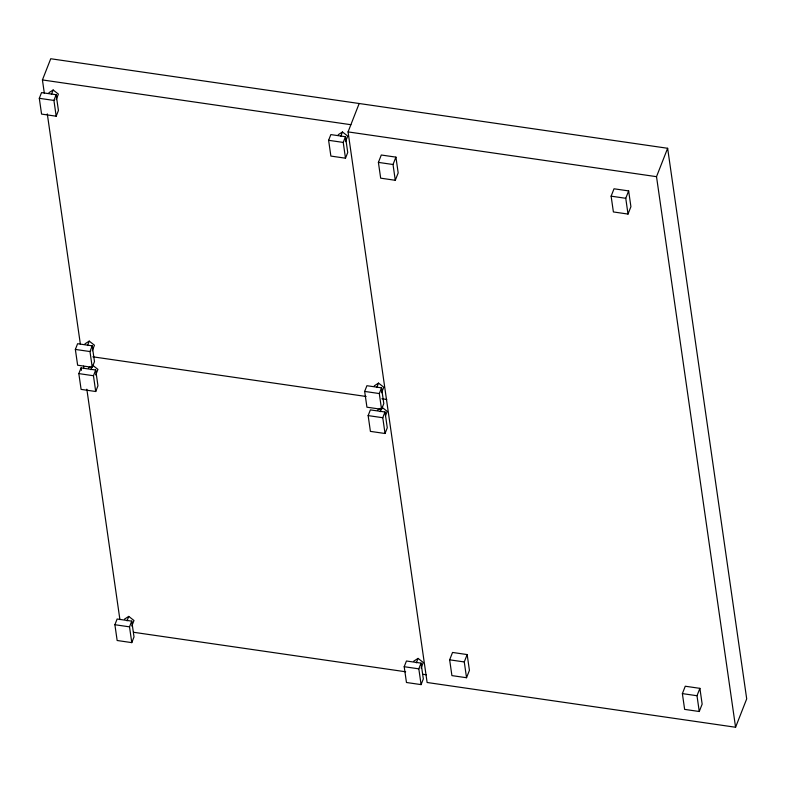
<?xml version="1.0" encoding="UTF-8"?>
<svg xmlns="http://www.w3.org/2000/svg" width="786" height="786" viewBox="0 0 786 786"><rect width="100%" height="100%" fill="white"/><g stroke="black" fill="none" stroke-linecap="round" stroke-linejoin="round"><path stroke-width="1.18" d="M44.34 93.279L42.424 79.936L50.736 58.744L667.638 148.279L746.7 698.872L735.578 727.256L427.122 682.494L348.06 131.901L359.182 103.506M39.3 98.309L41.54 92.601L56.16 94.723L58.429 110.492L56.189 116.21L41.57 114.088L39.3 98.309L53.92 100.431L56.189 116.21M51.424 94.428L53.163 89.997L58.39 94.094L56.219 99.626M53.92 100.431L56.16 94.723M75.358 349.426L77.598 343.718L92.217 345.84L94.487 361.619L92.247 367.327L77.627 365.205L75.358 349.426L89.987 351.548L92.247 367.327M87.482 345.545L89.221 341.114L94.448 345.211L92.286 350.752M78.826 373.605L81.066 367.897L95.696 370.019L97.955 385.788L95.715 391.507L81.096 389.384L78.826 373.605L93.455 375.728L95.715 391.507M89.987 351.548L92.217 345.84M90.95 369.715L92.689 365.294L97.926 369.381L95.754 374.922M93.455 375.728L95.696 370.019M114.894 624.723L117.124 619.014L131.753 621.137L134.013 636.915L131.783 642.624L117.153 640.502L114.894 624.723L129.513 626.845L131.783 642.624M127.018 620.842L128.747 616.411L133.984 620.508L131.812 626.039M129.513 626.845L131.753 621.137M328.607 140.301L330.847 134.593L345.476 136.715L347.736 152.494L345.496 158.202L330.877 156.08L328.607 140.301L343.236 142.423L345.496 158.202M340.731 136.42L342.47 131.989L347.707 136.086L345.535 141.627M343.236 142.423L345.476 136.715M378.4 162.388L381.289 155.009L395.918 157.131L398.178 172.91L395.289 180.289L380.67 178.167L378.4 162.388L393.02 164.51L395.289 180.289M393.02 164.51L395.918 157.131M364.665 391.428L366.905 385.71L381.534 387.832L383.794 403.611L381.554 409.319L366.934 407.197L364.665 391.428L379.294 393.55L381.554 409.319M376.789 387.537L378.528 383.106L383.765 387.203L381.593 392.745M368.143 415.598L370.383 409.889L385.002 412.011L387.272 427.79L385.032 433.499L370.403 431.376L368.143 415.598L382.762 417.72L385.032 433.499M379.294 393.55L381.534 387.832M380.267 411.717L381.996 407.286L387.233 411.383L385.494 415.814M382.762 417.72L385.002 412.011M404.2 666.715L406.441 661.006L421.06 663.129L423.33 678.908L421.09 684.616L406.46 682.494L404.2 666.715L418.82 668.837L421.09 684.616M416.325 662.834L418.064 658.403L423.29 662.5L421.119 668.041M418.82 668.837L421.06 663.129M611.125 196.166L614.023 188.787L628.643 190.91L630.912 206.689L628.014 214.067L613.394 211.945L611.125 196.166L625.754 198.298L628.014 214.067M625.754 198.298L628.643 190.91M449.651 659.827L452.54 652.449L467.159 654.571L469.429 670.34L466.54 677.728L451.911 675.606L449.651 659.827L464.271 661.95L466.54 677.728M464.271 661.95L467.159 654.571M735.578 727.256L656.516 176.673L667.638 148.279M682.376 693.606L685.264 686.227L699.894 688.349L702.153 704.128L699.265 711.507L684.635 709.385L682.376 693.606L696.995 695.728L699.265 711.507M696.995 695.728L699.894 688.349M48.909 92.709L53.163 89.997M338.216 134.711L342.47 131.989M84.967 343.836L89.221 341.114M88.435 368.005L90.135 366.924M374.274 385.828L378.528 383.106M377.742 410.007L380.296 408.376M124.493 619.132L128.747 616.411M413.809 661.124L418.064 658.403M42.424 79.936L350.88 124.709M348.06 131.901L656.516 176.673M92.886 356.815L366.119 396.478M381.908 398.767L386.761 399.475M133.63 632.288L405.655 671.775M422.652 674.241L426.297 674.771M47.298 113.891L80.388 344.317M83.522 366.148L83.866 368.575M86.833 389.188L119.914 619.614M81.066 367.897L81.42 370.324"/></g></svg>
